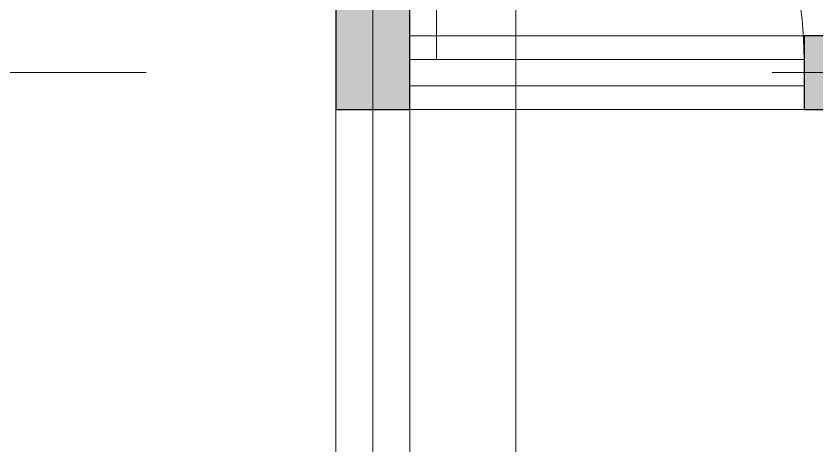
# Model space of a CAD drawing. Header units: metres. Extents: x -54 to 264, y -14 to 31.
# Drawn here: x 28.722 to 30.347, y 13.068 to 13.94 of the extents above; entities that cross this region are included whole.
import ezdxf

# ---------------------------------------------------------------- set-up
doc = ezdxf.new("R2010")
doc.units = ezdxf.units.M
doc.header["$LTSCALE"] = 0.001
doc.linetypes.add('CENTERX2', pattern=[101.60000000000001, 63.5, -12.7, 12.7, -12.7])
doc.linetypes.add('HIDDENX2', pattern=[19.049999999999997, 12.7, -6.35])
doc.layers.get('0').update_dxf_attribs({"lineweight": 13, "true_color": 0x000000})
for name, color, linetype, lineweight, true_color in [('Jach-Anotaciones-Hatch-Lum50%', 9, 'Continuous', 13, 0x808080), ('Jach-Anotaciones-Hatch-Lum80%', 250, 'Continuous', 13, 0x333333), ('JACH-Anotaciones-Lineas-EJES', 7, 'CENTERX2', 9, 0x666666), ('JACH-Arq-Líneas-ProyeccionCerramientos', 7, 'HIDDENX2', 13, 0x000000), ('JACH-Arq-Muros01-Carga', 7, 'Continuous', 25, 0x000000), ('JACH-Arq-Puertas01-', 7, 'Continuous', 13, 0x404040)]:
    doc.layers.add(name, color=color, linetype=linetype, lineweight=lineweight, true_color=true_color)

# ---------------------------------------------------------------- blocks, each defined once
blk = doc.blocks.new('*U66')
at = {"lineweight": 0, "ltscale": 100}
blk.add_wipeout([(-0.09499999999999575, 0), (0.09499999999999581, 0), (0.09499999999999581, -1.0000000000000182), (-0.09499999999999564, -1.0000000000000182)], dxfattribs=at).dxf.layer = 'Jach-Anotaciones-Hatch-Lum50%'
at = {"lineweight": 0}
blk.add_arc((0.07499999999999236, 2.131495334843882e-14), 1.000000000000035, 270, 359.9999999999988, dxfattribs=at)
at = {"lineweight": 30}
blk.add_wipeout([(0.07500000000000995, -0.05399999999999894), (1.075000000000042, -0.05399999999999894), (1.075000000000042, 0), (0.07500000000000995, 0)], dxfattribs=at)
blk.add_lwpolyline([(0.07499999999998865, -0.05399999999999891), (1.075000000000035, -0.05399999999999891), (1.075000000000035, 0), (0.07499999999998863, -1.752070710736575e-16)], close=True)
at = {"layer": 'Jach-Anotaciones-Hatch-Lum50%', "color": 9}
blk.add_lwpolyline([(0.02100000000000389, -7.105427357601002e-15), (0.02100000000001132, -1.000000000000006), (0.07499999999999943, -1.000000000000006), (0.07500000000000748, -7.105427357601002e-15)], close=True, dxfattribs=at)
blk = doc.blocks.new('*U67')
at = {"lineweight": 0, "ltscale": 100}
blk.add_wipeout([(0.07499999999958895, 0.1699999999995849), (0.07499999999958895, -0.02000000000040662), (-0.7250000000004257, -0.02000000000040935), (-0.7250000000004257, 0.1699999999995821)], dxfattribs=at).dxf.layer = 'Jach-Anotaciones-Hatch-Lum50%'
at = {"lineweight": 0}
blk.add_arc((0.07499999999960623, -4.067086174015029e-13), 0.8000000000000262, 180, 269.9999999999988, dxfattribs=at)
at = {"lineweight": 30}
blk.add_wipeout([(0.020999999999590457, -4.2082759499351137e-13), (0.020999999999593122, -0.8000000000004497), (0.07499999999959206, -0.8000000000004497), (0.0749999999995894, -4.2078562856318057e-13)], dxfattribs=at)
blk.add_lwpolyline([(0.02099999999959026, -3.995137554113626e-13), (0.020999999999593, -0.8000000000004426), (0.07499999999959191, -0.8000000000004426), (0.07499999999959177, -3.994582442601313e-13)], close=True)
at = {"layer": 'Jach-Anotaciones-Hatch-Lum50%', "color": 9}
blk.add_lwpolyline([(0.07499999999958203, 0.05399999999958528), (-0.7250000000004135, 0.05399999999957512), (-0.725000000000414, -4.129752095849427e-13), (0.07499999999958207, -4.183042801031434e-13)], close=True, dxfattribs=at)

msp = doc.modelspace()

# ---------------------------------------------------------------- hatches: boundary and pattern name
at = {"layer": 'Jach-Anotaciones-Hatch-Lum80%', "ltscale": 100}
h = msp.add_hatch(color=256, dxfattribs=at)
h.dxf.hatch_style = 1
h.paths.add_polyline_path([(31.47088188996157, 13.75), (31.47088188996157, 15.85), (26.16088188996157, 15.85), (26.16088188996157, 15.05), (26.46088188996156, 15.05), (26.46088188996157, 15.7), (29.37088188996157, 15.7), (29.37088188996158, 13.75), (29.52088188996157, 13.75), (29.52088188996157, 15.7), (31.32088188996157, 15.7), (31.32088188996157, 13.9), (30.32088188996157, 13.9), (30.32088188996157, 13.75)])

# ---------------------------------------------------------------- linework, layer by layer
at = {"layer": 'JACH-Anotaciones-Lineas-EJES', "ltscale": 100}
msp.add_lwpolyline([(29.44588188996158, -2.375000000000007), (29.44588188996158, 25.91526041742851)], dxfattribs=at)

# ---------------------------------------------------------------- next in the draw order: block references
at = {"layer": 'JACH-Arq-Puertas01-', "ltscale": 100, "rotation": 180}
msp.add_blockref('*U66', (31.39588188996156, 12.75), dxfattribs=at)

# ---------------------------------------------------------------- next in the draw order: block references
msp.add_blockref('*U67', (29.59588188996116, 13.85199999999958), dxfattribs=at)

# ---------------------------------------------------------------- next in the draw order: linework, layer by layer
at = {"layer": 'JACH-Anotaciones-Lineas-EJES', "ltscale": 100}
for points in [[(29.73588188996153, -2.371583274732892), (29.73588188996153, 25.91867714269563)], [(22.63589214100584, 13.825), (52.14722625314764, 13.825)]]:
    msp.add_lwpolyline(points, dxfattribs=at)
at = {"layer": 'JACH-Arq-Líneas-ProyeccionCerramientos', "lineweight": 0, "ltscale": 100}
for points in [[(29.52088188996157, 13.75), (30.32088188996157, 13.75), (30.32088188996157, 13.9), (29.52088188996157, 13.9)], [(29.37088188996158, 13.75), (29.52088188996157, 13.75), (29.52088188996157, 12.75), (29.37088188996158, 12.75)]]:
    msp.add_lwpolyline(points, close=True, dxfattribs=at)
at = {"layer": 'JACH-Arq-Muros01-Carga', "color": 3, "ltscale": 100}
msp.add_lwpolyline([(31.47088188996157, 13.75), (31.47088188996157, 15.85), (26.16088188996157, 15.85), (26.16088188996157, 15.05), (26.46088188996156, 15.05), (26.46088188996157, 15.7), (29.37088188996157, 15.7), (29.37088188996158, 13.75), (29.52088188996157, 13.75), (29.52088188996157, 15.7), (31.32088188996157, 15.7), (31.32088188996157, 13.9), (30.32088188996157, 13.9), (30.32088188996157, 13.75)], close=True, dxfattribs=at)

doc.saveas('drawing.dxf')
